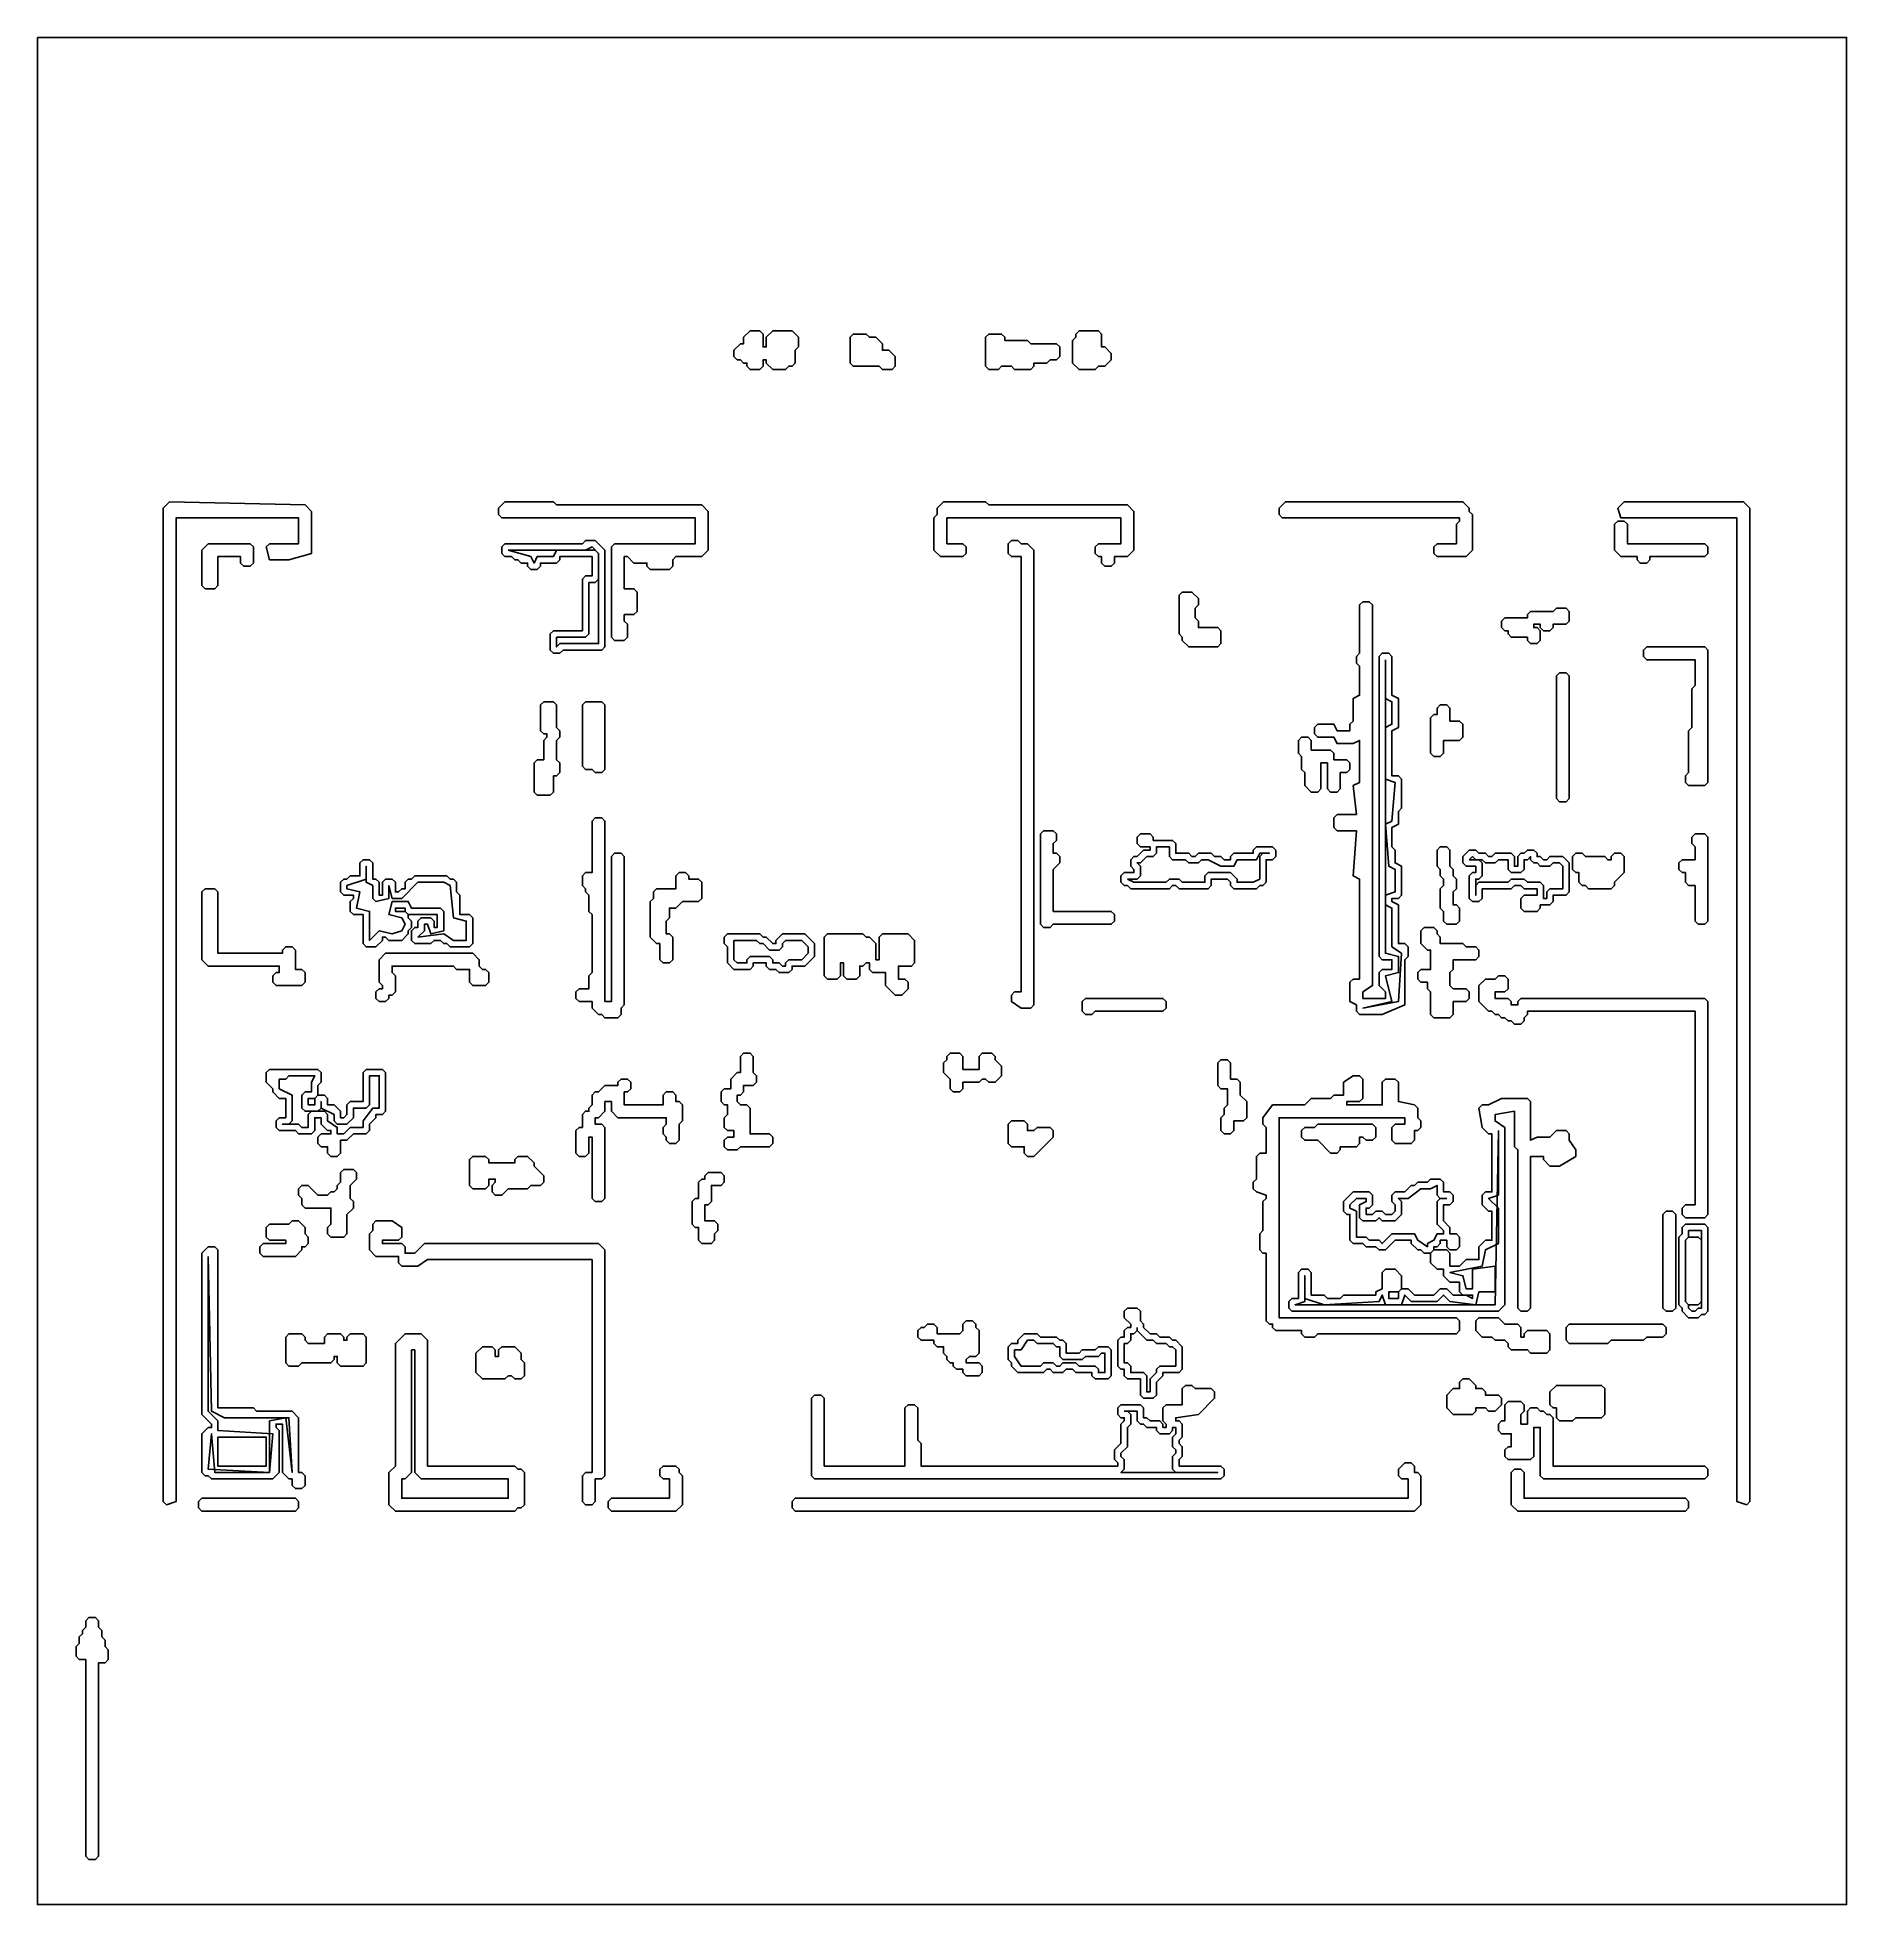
# Model space of a CAD drawing. Header units: metres. Extents: x 0 to 561, y 1 to 580.
import ezdxf

# ---------------------------------------------------------------- set-up
doc = ezdxf.new("R2010")
doc.units = ezdxf.units.M
doc.layers.add('A-FURN', color=2, linetype='Continuous')
doc.layers.add('A-WALL', color=1, linetype='Continuous')

msp = doc.modelspace()

# ---------------------------------------------------------------- linework, layer by layer
at = {"layer": 'A-FURN'}
for points in [[(146, 421), (153, 419), (154, 417), (155, 419), (160, 419), (161, 421), (173, 421), (174, 420), (174, 412), (173, 411), (171, 411), (171, 395), (170, 394), (161, 394), (161, 391), (162, 392), (174, 392), (174, 420), (172, 422), (170, 421), (146, 421)], [(418, 387), (418, 296), (422, 295), (422, 290), (418, 289), (420, 281), (411, 279), (422, 281), (423, 296), (420, 298), (420, 310), (418, 311), (418, 314), (421, 315), (421, 322), (419, 323), (418, 336), (420, 337), (421, 349), (418, 350), (418, 366), (420, 367), (420, 374), (418, 375), (418, 387)], [(338, 319), (340, 318), (350, 318), (351, 319), (354, 319), (355, 318), (362, 318), (362, 320), (363, 321), (370, 321), (372, 319), (372, 318), (377, 318), (379, 319), (379, 326), (380, 327), (382, 327), (379, 327), (378, 325), (372, 325), (371, 323), (367, 323), (363, 325), (361, 325), (360, 324), (357, 324), (356, 325), (352, 325), (351, 326), (351, 329), (347, 329), (347, 327), (346, 326), (344, 326), (342, 324), (341, 324), (342, 323), (342, 320), (341, 319), (338, 319)], [(444, 325), (447, 325), (448, 324), (448, 320), (447, 319), (446, 319), (446, 314), (446, 317), (447, 318), (456, 318), (457, 319), (461, 319), (462, 318), (466, 318), (467, 317), (467, 313), (468, 313), (468, 315), (469, 316), (473, 316), (473, 323), (472, 324), (470, 324), (469, 323), (466, 323), (465, 324), (464, 324), (463, 325), (463, 326), (462, 325), (461, 325), (461, 322), (460, 321), (457, 321), (456, 322), (456, 325), (453, 325), (452, 324), (449, 324), (448, 325), (446, 325), (445, 326), (444, 325)], [(96, 317), (96, 316), (100, 315), (99, 310), (103, 309), (103, 300), (106, 303), (110, 302), (113, 303), (114, 305), (113, 307), (109, 308), (110, 312), (115, 312), (116, 310), (125, 310), (126, 309), (126, 303), (122, 302), (121, 305), (120, 305), (120, 303), (118, 301), (126, 302), (129, 300), (133, 300), (133, 306), (129, 307), (128, 317), (126, 318), (118, 318), (113, 313), (110, 313), (109, 317), (109, 313), (105, 312), (104, 313), (104, 317), (102, 318), (102, 323), (102, 319), (96, 317)], [(216, 300), (216, 294), (217, 293), (220, 293), (220, 294), (221, 295), (227, 295), (228, 294), (228, 293), (230, 293), (231, 292), (232, 292), (232, 293), (233, 294), (237, 294), (239, 296), (239, 298), (237, 300), (232, 300), (231, 299), (231, 298), (230, 297), (227, 297), (225, 299), (224, 299), (223, 300), (216, 300)], [(75, 257), (75, 254), (79, 252), (79, 244), (78, 243), (76, 243), (81, 243), (82, 242), (84, 242), (84, 246), (85, 247), (89, 247), (90, 246), (90, 244), (93, 242), (93, 240), (95, 240), (97, 242), (101, 242), (101, 244), (104, 248), (106, 248), (106, 258), (103, 258), (103, 249), (102, 248), (98, 248), (98, 245), (96, 243), (93, 243), (92, 244), (92, 246), (88, 248), (88, 250), (88, 248), (87, 247), (83, 247), (82, 248), (82, 252), (83, 253), (85, 253), (85, 256), (86, 258), (78, 258), (77, 257), (75, 257)], [(453, 241), (453, 221), (450, 220), (453, 217), (453, 206), (449, 204), (448, 199), (438, 197), (442, 196), (443, 192), (445, 192), (445, 198), (452, 199), (452, 191), (447, 191), (446, 187), (438, 188), (436, 190), (434, 188), (426, 188), (424, 190), (423, 187), (418, 187), (417, 190), (416, 188), (399, 187), (393, 189), (393, 196), (393, 188), (390, 187), (452, 187), (453, 241)], [(437, 220), (435, 220), (434, 221), (434, 224), (432, 223), (429, 223), (425, 220), (422, 220), (423, 219), (423, 215), (421, 213), (417, 213), (416, 214), (415, 213), (411, 213), (410, 214), (410, 218), (412, 219), (412, 220), (409, 220), (407, 218), (407, 217), (409, 216), (409, 208), (412, 208), (413, 207), (416, 207), (417, 206), (420, 209), (427, 209), (428, 207), (431, 205), (431, 206), (433, 207), (434, 209), (436, 209), (436, 210), (434, 212), (434, 219), (435, 220), (437, 220)], [(516, 210), (512, 210), (512, 208), (511, 207), (511, 188), (512, 187), (512, 186), (513, 185), (514, 185), (515, 186), (516, 186), (516, 210)], [(512, 208), (515, 208), (516, 207), (516, 188), (515, 187), (512, 187), (511, 188), (511, 207), (512, 208)], [(53, 202), (53, 154), (56, 151), (56, 148), (73, 147), (72, 135), (55, 135), (54, 147), (53, 136), (72, 135), (72, 151), (77, 152), (79, 135), (78, 152), (58, 152), (54, 154), (53, 202)], [(341, 180), (341, 179), (340, 178), (339, 178), (339, 176), (338, 175), (337, 175), (337, 169), (338, 169), (339, 168), (339, 166), (343, 166), (344, 165), (344, 160), (345, 160), (345, 164), (347, 166), (347, 167), (348, 168), (353, 168), (353, 173), (352, 174), (351, 174), (350, 175), (347, 175), (346, 176), (344, 176), (341, 179), (341, 180)], [(303, 173), (303, 171), (305, 168), (311, 168), (312, 169), (315, 169), (316, 168), (317, 168), (318, 169), (322, 169), (323, 168), (328, 168), (329, 167), (329, 166), (331, 166), (331, 172), (330, 172), (329, 171), (325, 171), (324, 170), (318, 170), (317, 171), (317, 174), (316, 174), (315, 175), (310, 175), (309, 176), (307, 176), (305, 173), (303, 173)], [(337, 154), (338, 154), (339, 153), (339, 150), (338, 149), (338, 143), (336, 141), (336, 140), (337, 139), (337, 136), (336, 135), (366, 135), (353, 135), (352, 136), (352, 140), (353, 141), (353, 142), (352, 143), (352, 146), (353, 147), (353, 149), (352, 149), (352, 148), (351, 147), (348, 147), (347, 148), (347, 149), (344, 149), (343, 150), (342, 150), (341, 151), (341, 154), (337, 154)]]:
    msp.add_lwpolyline(points, dxfattribs=at)
at = {"layer": 'A-WALL'}
for points in [[(0, 580), (0, 1), (561, 1), (561, 580), (0, 580)], [(216, 483), (218, 485), (219, 485), (219, 487), (221, 489), (224, 489), (225, 488), (225, 484), (226, 484), (226, 487), (228, 489), (234, 489), (236, 487), (236, 484), (235, 483), (235, 479), (234, 478), (233, 478), (232, 477), (228, 477), (226, 479), (226, 480), (225, 480), (225, 478), (224, 477), (221, 477), (220, 478), (220, 479), (219, 479), (218, 480), (217, 480), (216, 481), (216, 483)], [(252, 487), (253, 488), (257, 488), (258, 487), (260, 487), (262, 485), (262, 483), (264, 483), (266, 481), (266, 478), (265, 477), (262, 477), (261, 478), (253, 478), (252, 479), (252, 487)], [(294, 487), (295, 488), (299, 488), (300, 487), (300, 486), (307, 486), (308, 485), (316, 485), (317, 484), (317, 481), (316, 480), (314, 480), (313, 479), (309, 479), (309, 478), (308, 477), (303, 477), (302, 478), (299, 478), (298, 477), (295, 477), (294, 478), (294, 487)], [(322, 488), (323, 489), (329, 489), (330, 488), (330, 484), (331, 484), (333, 482), (333, 480), (331, 478), (329, 478), (328, 477), (323, 477), (321, 479), (321, 486), (322, 487), (322, 488)], [(83, 435), (85, 433), (85, 420), (78, 418), (72, 418), (71, 422), (72, 423), (81, 423), (81, 431), (43, 431), (43, 126), (40, 125), (39, 126), (39, 434), (41, 436), (83, 435)], [(143, 434), (145, 436), (160, 436), (161, 435), (206, 435), (208, 433), (208, 421), (206, 419), (198, 419), (197, 418), (197, 416), (196, 415), (190, 415), (189, 416), (189, 417), (185, 417), (183, 419), (182, 419), (182, 409), (185, 409), (186, 408), (186, 402), (185, 401), (182, 401), (182, 399), (183, 398), (183, 394), (182, 393), (179, 393), (178, 394), (178, 422), (179, 423), (204, 423), (204, 431), (144, 431), (143, 432), (143, 434)], [(278, 431), (279, 432), (279, 434), (281, 436), (294, 436), (295, 435), (338, 435), (340, 433), (340, 421), (338, 419), (334, 419), (334, 417), (333, 416), (331, 416), (330, 417), (330, 419), (329, 419), (328, 420), (328, 422), (329, 423), (336, 423), (336, 431), (282, 431), (282, 423), (287, 423), (288, 422), (288, 420), (287, 419), (280, 419), (278, 421), (278, 431)], [(385, 434), (387, 436), (442, 436), (444, 434), (444, 433), (445, 432), (445, 421), (443, 419), (434, 419), (433, 420), (433, 422), (434, 423), (440, 423), (440, 429), (441, 430), (441, 431), (386, 431), (385, 432), (385, 434)], [(492, 436), (529, 436), (531, 434), (531, 126), (530, 125), (527, 126), (527, 431), (491, 431), (490, 434), (492, 436)], [(489, 429), (490, 430), (492, 430), (493, 429), (493, 423), (517, 423), (518, 422), (518, 420), (517, 419), (500, 419), (500, 418), (499, 417), (497, 417), (496, 418), (496, 419), (491, 419), (489, 421), (489, 429)], [(51, 410), (51, 421), (53, 423), (66, 423), (67, 422), (67, 417), (66, 416), (64, 416), (63, 417), (63, 419), (56, 419), (56, 410), (55, 409), (52, 409), (51, 410)], [(173, 424), (176, 421), (176, 391), (175, 390), (163, 390), (162, 389), (160, 389), (159, 390), (159, 395), (160, 396), (169, 396), (169, 412), (170, 413), (172, 413), (172, 419), (162, 419), (162, 418), (161, 417), (156, 417), (156, 416), (155, 415), (153, 415), (152, 416), (152, 417), (150, 417), (149, 418), (148, 418), (147, 419), (145, 419), (144, 420), (144, 422), (145, 423), (169, 423), (170, 424), (173, 424)], [(302, 424), (304, 424), (305, 423), (307, 423), (309, 421), (309, 280), (308, 279), (305, 279), (302, 281), (302, 283), (303, 284), (305, 284), (305, 419), (302, 419), (301, 420), (301, 423), (302, 424)], [(355, 408), (358, 408), (360, 406), (360, 404), (359, 403), (359, 400), (360, 399), (360, 397), (366, 397), (367, 396), (367, 392), (366, 391), (357, 391), (355, 393), (355, 394), (354, 395), (354, 407), (355, 408)], [(411, 405), (413, 405), (414, 404), (414, 286), (411, 284), (411, 282), (418, 282), (418, 284), (416, 286), (416, 290), (417, 291), (420, 291), (420, 294), (417, 294), (416, 295), (416, 388), (417, 389), (419, 389), (420, 388), (420, 376), (422, 375), (422, 366), (420, 365), (420, 351), (422, 351), (423, 350), (423, 341), (422, 340), (422, 336), (420, 335), (420, 329), (421, 328), (421, 324), (423, 323), (423, 314), (422, 313), (420, 313), (420, 312), (422, 311), (422, 299), (424, 299), (425, 298), (425, 295), (424, 294), (424, 280), (417, 277), (410, 277), (409, 278), (409, 280), (407, 281), (407, 287), (408, 288), (410, 288), (410, 319), (408, 320), (409, 334), (403, 334), (402, 335), (402, 338), (403, 339), (409, 339), (408, 348), (410, 349), (410, 362), (408, 361), (403, 361), (402, 363), (397, 363), (396, 364), (396, 366), (397, 367), (402, 367), (403, 365), (407, 365), (407, 367), (408, 368), (408, 375), (410, 376), (410, 385), (409, 386), (409, 388), (410, 389), (410, 404), (411, 405)], [(475, 402), (475, 399), (474, 398), (470, 398), (470, 397), (469, 396), (467, 396), (466, 397), (466, 398), (464, 398), (464, 397), (465, 397), (466, 396), (466, 393), (465, 392), (463, 392), (462, 393), (462, 394), (457, 394), (456, 395), (456, 396), (455, 396), (454, 397), (454, 399), (455, 400), (462, 400), (462, 401), (463, 402), (470, 402), (471, 403), (474, 403), (475, 402)], [(499, 391), (517, 391), (518, 390), (518, 349), (517, 348), (512, 348), (511, 349), (511, 351), (512, 352), (512, 365), (513, 366), (513, 378), (514, 379), (514, 387), (499, 387), (498, 388), (498, 390), (499, 391)], [(472, 383), (474, 383), (475, 382), (475, 344), (474, 343), (472, 343), (471, 344), (471, 382), (472, 383)], [(157, 374), (160, 374), (161, 373), (161, 366), (162, 365), (162, 363), (161, 362), (161, 356), (162, 355), (162, 352), (161, 351), (160, 351), (160, 346), (159, 345), (155, 345), (154, 346), (154, 355), (155, 356), (157, 356), (157, 362), (158, 363), (158, 364), (157, 364), (156, 365), (156, 373), (157, 374)], [(170, 374), (175, 374), (176, 373), (176, 353), (175, 352), (173, 352), (172, 353), (170, 353), (169, 354), (169, 373), (170, 374)], [(437, 373), (438, 372), (438, 368), (441, 368), (442, 367), (442, 363), (441, 362), (436, 362), (436, 358), (435, 357), (433, 357), (432, 358), (432, 369), (433, 370), (434, 370), (434, 372), (435, 373), (437, 373)], [(392, 363), (394, 363), (395, 362), (395, 359), (401, 359), (402, 358), (402, 356), (406, 356), (407, 355), (407, 353), (406, 352), (404, 352), (404, 347), (403, 346), (401, 346), (400, 347), (400, 355), (398, 355), (398, 347), (397, 346), (395, 346), (393, 348), (393, 352), (392, 353), (392, 357), (391, 358), (391, 362), (392, 363)], [(173, 338), (175, 338), (176, 337), (176, 281), (178, 281), (178, 326), (179, 327), (181, 327), (182, 326), (182, 280), (181, 279), (181, 277), (180, 276), (176, 276), (175, 277), (174, 277), (172, 279), (172, 281), (168, 281), (167, 282), (167, 284), (168, 285), (171, 285), (171, 289), (172, 290), (172, 308), (171, 309), (171, 314), (170, 315), (170, 316), (169, 317), (169, 320), (170, 321), (172, 321), (172, 337), (173, 338)], [(312, 334), (315, 334), (316, 333), (316, 331), (315, 330), (315, 327), (316, 327), (317, 326), (317, 324), (315, 322), (315, 309), (333, 309), (334, 308), (334, 306), (333, 305), (315, 305), (314, 304), (312, 304), (311, 305), (311, 333), (312, 334)], [(336, 318), (336, 320), (337, 321), (340, 321), (340, 322), (339, 323), (339, 325), (340, 326), (341, 326), (343, 328), (345, 328), (345, 329), (342, 329), (341, 330), (341, 332), (342, 333), (345, 333), (346, 332), (346, 331), (352, 331), (353, 330), (353, 327), (357, 327), (358, 326), (359, 326), (360, 327), (364, 327), (365, 326), (367, 326), (368, 325), (370, 325), (370, 326), (371, 327), (377, 327), (377, 328), (378, 329), (383, 329), (384, 328), (384, 326), (383, 325), (381, 325), (381, 318), (380, 317), (379, 317), (378, 316), (371, 316), (370, 317), (370, 318), (369, 319), (364, 319), (364, 317), (363, 316), (354, 316), (353, 317), (352, 317), (351, 316), (339, 316), (338, 317), (337, 317), (336, 318)], [(514, 333), (517, 333), (518, 332), (518, 306), (517, 305), (515, 305), (514, 306), (514, 317), (512, 317), (511, 318), (511, 321), (510, 321), (509, 322), (509, 324), (510, 325), (514, 325), (514, 329), (513, 330), (513, 332), (514, 333)], [(94, 318), (95, 319), (96, 319), (97, 320), (100, 320), (100, 324), (101, 325), (103, 325), (104, 324), (104, 319), (105, 319), (106, 318), (106, 314), (107, 314), (107, 318), (108, 319), (110, 319), (111, 318), (111, 315), (112, 315), (113, 316), (114, 316), (114, 318), (115, 319), (116, 319), (117, 320), (127, 320), (128, 319), (129, 319), (130, 318), (130, 315), (131, 314), (131, 308), (134, 308), (135, 307), (135, 299), (134, 298), (128, 298), (127, 299), (126, 299), (125, 300), (123, 300), (122, 299), (117, 299), (116, 300), (116, 303), (117, 304), (118, 304), (118, 306), (119, 307), (122, 307), (123, 306), (123, 304), (124, 304), (124, 308), (115, 308), (114, 309), (114, 310), (111, 310), (111, 309), (114, 309), (115, 308), (115, 307), (116, 306), (116, 304), (115, 303), (115, 302), (113, 300), (109, 300), (108, 301), (107, 301), (107, 300), (105, 298), (102, 298), (101, 299), (101, 308), (98, 308), (97, 309), (97, 312), (98, 313), (98, 314), (95, 314), (94, 315), (94, 318)], [(435, 329), (437, 329), (438, 328), (438, 323), (439, 322), (439, 320), (440, 319), (440, 316), (439, 315), (439, 311), (440, 311), (441, 310), (441, 306), (440, 305), (437, 305), (436, 306), (436, 309), (435, 310), (435, 316), (436, 317), (436, 319), (435, 320), (435, 322), (434, 323), (434, 328), (435, 329)], [(442, 326), (444, 328), (446, 328), (447, 327), (449, 327), (450, 326), (451, 326), (452, 327), (457, 327), (458, 326), (458, 323), (459, 323), (459, 326), (460, 327), (461, 327), (462, 328), (464, 328), (465, 327), (465, 326), (466, 326), (467, 325), (468, 325), (469, 326), (473, 326), (475, 324), (475, 315), (474, 314), (470, 314), (470, 312), (469, 311), (466, 311), (466, 310), (465, 309), (461, 309), (460, 310), (460, 313), (461, 314), (465, 314), (465, 316), (461, 316), (460, 317), (458, 317), (457, 316), (448, 316), (448, 313), (447, 312), (445, 312), (444, 313), (444, 320), (445, 321), (446, 321), (446, 323), (443, 323), (442, 324), (442, 326)], [(476, 326), (477, 327), (479, 327), (480, 326), (486, 326), (487, 325), (488, 325), (488, 326), (489, 327), (491, 327), (492, 326), (492, 321), (489, 318), (489, 317), (488, 316), (481, 316), (480, 317), (479, 317), (478, 318), (478, 321), (477, 321), (476, 322), (476, 326)], [(201, 321), (202, 320), (202, 319), (205, 319), (206, 318), (206, 313), (205, 312), (200, 312), (198, 310), (196, 310), (196, 307), (195, 306), (195, 302), (196, 302), (197, 301), (197, 294), (196, 293), (194, 293), (193, 294), (193, 299), (192, 299), (190, 301), (190, 312), (191, 313), (191, 315), (192, 316), (198, 316), (198, 320), (199, 321), (201, 321)], [(51, 315), (52, 316), (55, 316), (56, 315), (56, 296), (76, 296), (76, 297), (77, 298), (79, 298), (80, 297), (80, 291), (82, 291), (83, 290), (83, 287), (82, 286), (74, 286), (73, 287), (73, 289), (74, 290), (75, 290), (75, 292), (53, 292), (51, 294), (51, 315)], [(213, 301), (214, 302), (224, 302), (225, 301), (226, 301), (228, 299), (229, 299), (229, 300), (231, 302), (238, 302), (241, 299), (241, 295), (238, 292), (234, 292), (234, 291), (233, 290), (230, 290), (229, 291), (227, 291), (226, 292), (226, 293), (222, 293), (222, 292), (221, 291), (216, 291), (214, 293), (214, 298), (213, 299), (213, 301)], [(244, 301), (245, 302), (256, 302), (257, 301), (258, 301), (260, 299), (260, 294), (261, 294), (261, 301), (262, 302), (270, 302), (272, 300), (272, 293), (271, 292), (267, 292), (267, 288), (269, 288), (270, 287), (270, 285), (268, 283), (266, 283), (263, 286), (263, 290), (259, 290), (258, 291), (258, 293), (257, 293), (256, 292), (255, 292), (255, 289), (254, 288), (251, 288), (250, 289), (250, 293), (249, 293), (249, 289), (248, 288), (245, 288), (244, 289), (244, 301)], [(430, 304), (433, 304), (434, 303), (434, 302), (435, 301), (435, 299), (442, 299), (443, 298), (446, 298), (447, 297), (447, 295), (446, 294), (439, 294), (439, 291), (438, 290), (438, 286), (439, 285), (443, 285), (444, 284), (444, 282), (443, 281), (439, 281), (439, 277), (438, 276), (433, 276), (432, 277), (432, 284), (431, 285), (431, 287), (429, 287), (428, 288), (428, 290), (429, 291), (432, 291), (432, 297), (431, 297), (429, 299), (429, 303), (430, 304)], [(105, 282), (105, 284), (106, 285), (107, 285), (107, 286), (106, 287), (106, 294), (108, 296), (135, 296), (137, 294), (137, 292), (138, 291), (139, 291), (140, 290), (140, 287), (139, 286), (135, 286), (134, 287), (134, 291), (130, 291), (129, 292), (110, 292), (110, 290), (111, 289), (111, 284), (110, 283), (109, 283), (109, 282), (108, 281), (106, 281), (105, 282)], [(449, 288), (452, 288), (453, 289), (455, 289), (456, 288), (456, 285), (455, 284), (452, 284), (452, 282), (456, 282), (457, 281), (457, 280), (459, 280), (459, 281), (460, 282), (517, 282), (518, 281), (518, 215), (517, 214), (511, 214), (510, 215), (510, 217), (511, 218), (514, 218), (514, 278), (462, 278), (462, 277), (461, 276), (461, 275), (460, 274), (458, 274), (457, 275), (456, 275), (455, 276), (454, 276), (453, 277), (452, 277), (451, 278), (450, 278), (447, 281), (447, 286), (449, 288)], [(324, 281), (325, 282), (349, 282), (350, 281), (350, 279), (349, 278), (328, 278), (327, 277), (325, 277), (324, 278), (324, 281)], [(219, 265), (221, 265), (222, 264), (222, 259), (223, 258), (223, 256), (222, 255), (219, 255), (219, 253), (218, 252), (217, 252), (217, 250), (218, 249), (220, 249), (221, 248), (221, 240), (227, 240), (228, 239), (228, 237), (227, 236), (218, 236), (217, 235), (214, 235), (213, 236), (213, 238), (214, 239), (216, 239), (216, 241), (214, 241), (213, 242), (213, 245), (214, 246), (214, 249), (213, 249), (212, 250), (212, 253), (213, 254), (215, 254), (215, 257), (217, 259), (218, 259), (218, 264), (219, 265)], [(281, 262), (282, 263), (282, 264), (283, 265), (286, 265), (287, 264), (287, 260), (292, 260), (292, 264), (293, 265), (296, 265), (297, 264), (297, 263), (299, 261), (299, 258), (297, 256), (295, 256), (294, 257), (293, 257), (292, 256), (287, 256), (287, 254), (286, 253), (284, 253), (283, 254), (283, 257), (281, 259), (281, 262)], [(367, 263), (369, 263), (370, 262), (370, 257), (372, 257), (373, 256), (373, 252), (375, 250), (375, 245), (374, 244), (371, 244), (371, 241), (370, 240), (368, 240), (367, 241), (367, 245), (368, 246), (368, 248), (369, 249), (369, 254), (367, 254), (366, 255), (366, 262), (367, 263)], [(71, 259), (72, 260), (87, 260), (88, 259), (88, 256), (87, 255), (87, 252), (86, 251), (84, 251), (84, 249), (86, 249), (86, 251), (87, 252), (89, 252), (90, 251), (90, 249), (92, 249), (94, 247), (94, 245), (95, 245), (96, 246), (96, 249), (97, 250), (101, 250), (101, 259), (102, 260), (107, 260), (108, 259), (108, 247), (107, 246), (105, 246), (105, 245), (103, 243), (103, 241), (102, 240), (98, 240), (96, 238), (94, 238), (94, 234), (93, 233), (91, 233), (90, 234), (90, 236), (88, 236), (87, 237), (87, 239), (88, 240), (91, 240), (91, 241), (90, 241), (88, 243), (88, 245), (86, 245), (86, 241), (85, 240), (81, 240), (80, 241), (75, 241), (74, 242), (74, 244), (75, 245), (77, 245), (77, 251), (75, 251), (73, 253), (73, 254), (71, 256), (71, 259)], [(197, 253), (198, 252), (198, 250), (199, 250), (200, 249), (200, 244), (199, 243), (199, 238), (198, 237), (196, 237), (195, 238), (195, 239), (194, 240), (194, 242), (195, 243), (195, 245), (180, 245), (178, 247), (178, 250), (176, 250), (176, 247), (174, 245), (173, 245), (173, 243), (175, 243), (176, 242), (176, 220), (175, 219), (173, 219), (172, 220), (172, 239), (171, 239), (171, 234), (170, 233), (168, 233), (167, 234), (167, 241), (168, 242), (169, 242), (169, 246), (170, 247), (171, 247), (171, 248), (172, 249), (172, 252), (173, 253), (174, 253), (176, 255), (180, 255), (180, 256), (181, 257), (183, 257), (184, 256), (184, 254), (183, 253), (182, 253), (182, 249), (194, 249), (194, 252), (195, 253), (197, 253)], [(383, 249), (393, 249), (395, 251), (401, 251), (402, 252), (405, 252), (405, 256), (408, 258), (410, 258), (411, 257), (411, 251), (410, 250), (406, 250), (406, 249), (417, 249), (417, 256), (418, 257), (421, 257), (422, 256), (422, 250), (427, 249), (428, 248), (428, 245), (429, 244), (429, 242), (428, 241), (427, 241), (427, 238), (426, 237), (421, 237), (420, 238), (420, 242), (421, 243), (424, 243), (424, 245), (385, 245), (385, 183), (440, 183), (441, 182), (441, 179), (440, 178), (397, 178), (396, 177), (393, 177), (392, 178), (392, 179), (384, 179), (383, 180), (383, 181), (382, 181), (381, 182), (381, 203), (380, 203), (379, 204), (379, 209), (380, 210), (380, 219), (381, 220), (381, 221), (378, 222), (377, 223), (377, 225), (378, 226), (378, 233), (379, 234), (381, 234), (381, 242), (380, 243), (380, 245), (383, 249)], [(475, 240), (475, 238), (477, 235), (477, 233), (472, 230), (469, 230), (467, 232), (467, 233), (463, 233), (463, 186), (462, 185), (460, 185), (459, 186), (459, 235), (458, 236), (458, 247), (452, 246), (452, 244), (455, 242), (455, 187), (453, 185), (389, 185), (388, 186), (388, 188), (389, 189), (391, 189), (391, 197), (392, 198), (394, 198), (395, 197), (395, 190), (399, 190), (400, 189), (404, 189), (405, 190), (415, 190), (415, 191), (417, 192), (417, 197), (418, 198), (421, 198), (423, 196), (423, 192), (422, 191), (419, 191), (419, 189), (422, 189), (422, 191), (423, 192), (425, 192), (427, 190), (433, 190), (435, 192), (437, 192), (439, 190), (443, 190), (445, 189), (445, 190), (442, 190), (441, 191), (441, 194), (438, 194), (436, 196), (436, 198), (434, 198), (432, 200), (432, 203), (433, 204), (437, 204), (438, 203), (438, 199), (441, 199), (443, 201), (447, 201), (447, 205), (449, 207), (451, 207), (451, 216), (450, 216), (448, 218), (448, 221), (449, 222), (451, 222), (451, 240), (450, 240), (448, 242), (447, 248), (448, 249), (450, 249), (454, 251), (462, 251), (463, 250), (463, 238), (465, 239), (469, 239), (471, 241), (474, 241), (475, 240)], [(301, 243), (302, 244), (306, 244), (307, 243), (307, 241), (309, 241), (310, 242), (314, 242), (315, 241), (315, 239), (309, 233), (307, 233), (306, 234), (306, 236), (302, 236), (301, 237), (301, 243)], [(392, 241), (393, 242), (396, 242), (397, 243), (414, 243), (415, 242), (415, 239), (414, 238), (412, 238), (411, 239), (410, 239), (410, 237), (409, 236), (404, 236), (404, 235), (403, 234), (401, 234), (397, 238), (393, 238), (392, 239), (392, 241)], [(134, 232), (135, 233), (139, 233), (140, 232), (140, 231), (148, 231), (148, 232), (149, 233), (152, 233), (154, 231), (154, 230), (157, 227), (157, 225), (156, 224), (153, 224), (152, 223), (146, 223), (144, 221), (142, 221), (141, 222), (141, 224), (142, 225), (142, 226), (140, 226), (140, 224), (139, 223), (135, 223), (134, 224), (134, 232)], [(98, 229), (99, 228), (99, 226), (97, 224), (97, 220), (98, 219), (98, 217), (96, 215), (96, 209), (95, 208), (91, 208), (90, 209), (90, 211), (91, 212), (91, 217), (83, 217), (82, 218), (82, 220), (81, 221), (81, 223), (82, 224), (84, 224), (87, 221), (90, 221), (91, 222), (92, 222), (93, 223), (93, 224), (94, 225), (94, 228), (95, 229), (98, 229)], [(212, 228), (213, 227), (213, 225), (212, 224), (209, 224), (209, 219), (208, 218), (207, 218), (207, 213), (210, 213), (211, 212), (211, 210), (210, 209), (210, 207), (209, 206), (206, 206), (205, 207), (205, 211), (204, 211), (203, 212), (203, 219), (204, 220), (205, 220), (205, 225), (206, 226), (207, 226), (207, 227), (208, 228), (212, 228)], [(439, 221), (439, 219), (438, 218), (436, 218), (436, 213), (438, 211), (438, 209), (440, 209), (441, 208), (441, 205), (440, 204), (438, 204), (437, 205), (437, 207), (435, 207), (435, 206), (434, 205), (433, 205), (433, 204), (432, 203), (430, 203), (429, 204), (428, 204), (426, 206), (426, 207), (421, 207), (418, 204), (416, 204), (415, 205), (412, 205), (411, 206), (408, 206), (407, 207), (407, 215), (406, 215), (405, 216), (405, 219), (408, 222), (413, 222), (414, 221), (414, 218), (413, 217), (412, 217), (412, 215), (414, 215), (415, 216), (417, 216), (418, 215), (420, 215), (421, 216), (421, 218), (420, 219), (420, 221), (421, 222), (424, 222), (426, 224), (427, 224), (428, 225), (431, 225), (432, 226), (435, 226), (436, 225), (436, 222), (438, 222), (439, 221)], [(505, 216), (507, 216), (508, 215), (508, 186), (507, 185), (505, 185), (504, 186), (504, 215), (505, 216)], [(83, 211), (83, 209), (84, 208), (84, 206), (83, 205), (82, 205), (82, 204), (80, 202), (70, 202), (69, 203), (69, 205), (70, 206), (77, 206), (77, 207), (72, 207), (71, 208), (71, 211), (72, 212), (78, 212), (79, 213), (81, 213), (83, 211)], [(105, 213), (110, 213), (113, 211), (113, 208), (112, 207), (107, 207), (107, 206), (113, 206), (114, 205), (114, 203), (117, 203), (120, 206), (174, 206), (176, 204), (176, 134), (175, 133), (173, 133), (173, 126), (172, 125), (170, 125), (169, 126), (169, 134), (170, 135), (172, 135), (172, 201), (121, 201), (118, 199), (113, 199), (112, 200), (112, 202), (105, 202), (103, 204), (103, 209), (104, 210), (104, 212), (105, 213)], [(511, 212), (517, 212), (518, 211), (518, 185), (517, 184), (516, 184), (515, 183), (512, 183), (510, 185), (510, 186), (509, 187), (509, 208), (510, 209), (510, 211), (511, 212)], [(53, 205), (55, 205), (56, 204), (56, 155), (67, 155), (68, 154), (79, 154), (81, 152), (81, 135), (82, 135), (83, 134), (83, 131), (82, 130), (80, 130), (79, 131), (79, 133), (78, 133), (76, 135), (76, 150), (74, 150), (74, 149), (75, 148), (75, 135), (73, 133), (54, 133), (53, 134), (52, 134), (51, 135), (51, 147), (53, 149), (54, 149), (54, 150), (51, 153), (51, 203), (53, 205)], [(338, 186), (341, 186), (342, 185), (342, 182), (343, 181), (343, 180), (345, 178), (347, 178), (348, 177), (351, 177), (352, 176), (353, 176), (355, 174), (355, 167), (354, 166), (349, 166), (349, 165), (347, 163), (347, 159), (346, 158), (343, 158), (342, 159), (342, 164), (338, 164), (337, 165), (337, 167), (336, 167), (335, 168), (335, 176), (336, 177), (337, 177), (337, 179), (338, 180), (339, 180), (339, 181), (337, 183), (337, 185), (338, 186)], [(273, 179), (274, 180), (275, 180), (276, 181), (278, 181), (279, 180), (279, 178), (286, 178), (287, 179), (287, 181), (288, 182), (290, 182), (291, 181), (291, 180), (292, 179), (292, 172), (291, 171), (289, 171), (288, 170), (288, 169), (292, 169), (293, 168), (293, 166), (292, 165), (288, 165), (287, 166), (287, 167), (285, 167), (284, 168), (284, 169), (283, 169), (282, 170), (282, 171), (281, 172), (281, 174), (279, 174), (278, 175), (278, 176), (274, 176), (273, 177), (273, 179)], [(446, 182), (447, 183), (453, 183), (455, 181), (459, 181), (460, 180), (460, 177), (461, 177), (461, 178), (462, 179), (468, 179), (469, 178), (469, 173), (468, 172), (463, 172), (462, 173), (457, 173), (456, 174), (456, 175), (455, 176), (452, 176), (451, 177), (448, 177), (446, 179), (446, 182)], [(474, 176), (474, 180), (475, 181), (504, 181), (505, 180), (505, 178), (504, 177), (499, 177), (498, 176), (488, 176), (487, 175), (475, 175), (474, 176)], [(77, 177), (78, 178), (82, 178), (83, 177), (83, 176), (84, 175), (89, 175), (89, 177), (90, 178), (94, 178), (95, 177), (95, 176), (96, 176), (96, 177), (97, 178), (101, 178), (102, 177), (102, 169), (101, 168), (94, 168), (93, 169), (93, 171), (92, 171), (92, 170), (91, 169), (82, 169), (81, 168), (78, 168), (77, 169), (77, 177)], [(114, 178), (119, 178), (121, 176), (121, 137), (148, 137), (149, 136), (150, 136), (151, 135), (151, 125), (150, 124), (149, 124), (148, 123), (111, 123), (109, 125), (109, 135), (111, 137), (111, 175), (114, 178)], [(136, 172), (138, 174), (141, 174), (142, 173), (142, 171), (143, 171), (143, 173), (144, 174), (148, 174), (150, 172), (150, 170), (151, 169), (151, 165), (150, 164), (148, 164), (147, 165), (146, 165), (145, 164), (138, 164), (136, 166), (136, 172)], [(301, 174), (302, 175), (304, 175), (304, 176), (306, 178), (310, 178), (311, 177), (316, 177), (317, 176), (318, 176), (319, 175), (319, 172), (323, 172), (324, 173), (328, 173), (329, 174), (332, 174), (333, 173), (333, 165), (332, 164), (328, 164), (327, 165), (327, 166), (322, 166), (321, 167), (319, 167), (318, 166), (315, 166), (314, 167), (313, 167), (312, 166), (304, 166), (302, 168), (302, 169), (301, 170), (301, 174)], [(116, 173), (116, 135), (114, 133), (113, 133), (113, 127), (146, 127), (146, 133), (119, 133), (117, 135), (117, 173), (116, 173)], [(437, 159), (439, 161), (441, 161), (441, 163), (442, 164), (444, 164), (446, 162), (446, 161), (448, 161), (449, 160), (449, 159), (453, 159), (454, 158), (454, 156), (452, 154), (450, 154), (449, 155), (446, 155), (446, 154), (445, 153), (439, 153), (437, 155), (437, 159)], [(368, 136), (368, 134), (367, 133), (241, 133), (240, 134), (240, 158), (241, 159), (243, 159), (244, 158), (244, 137), (269, 137), (269, 155), (270, 156), (272, 156), (273, 155), (273, 145), (274, 144), (274, 137), (335, 137), (335, 138), (334, 139), (334, 142), (336, 144), (336, 150), (337, 151), (337, 152), (336, 152), (335, 153), (335, 155), (336, 156), (342, 156), (343, 155), (343, 152), (344, 152), (345, 151), (348, 151), (349, 150), (349, 149), (350, 149), (350, 150), (349, 151), (349, 155), (350, 156), (355, 156), (355, 161), (356, 162), (358, 162), (359, 161), (364, 161), (365, 160), (365, 158), (360, 153), (353, 152), (353, 151), (354, 151), (355, 150), (355, 146), (354, 145), (354, 144), (355, 143), (355, 140), (354, 139), (354, 137), (367, 137), (368, 136)], [(453, 150), (454, 151), (455, 151), (455, 156), (456, 157), (460, 157), (461, 156), (461, 154), (460, 153), (460, 150), (462, 150), (462, 154), (463, 155), (465, 155), (466, 154), (467, 154), (468, 153), (469, 153), (470, 152), (470, 137), (517, 137), (518, 136), (518, 134), (517, 133), (467, 133), (466, 134), (466, 149), (464, 149), (464, 140), (463, 139), (456, 139), (455, 140), (455, 142), (456, 143), (457, 143), (457, 147), (454, 147), (453, 148), (453, 150)], [(469, 160), (471, 162), (485, 162), (486, 161), (486, 153), (485, 152), (477, 152), (476, 151), (472, 151), (471, 152), (471, 155), (470, 155), (469, 156), (469, 160)], [(56, 146), (56, 137), (71, 137), (71, 146), (56, 146)], [(200, 134), (200, 125), (198, 123), (178, 123), (177, 124), (177, 126), (178, 127), (196, 127), (196, 133), (194, 133), (193, 134), (193, 136), (194, 137), (198, 137), (199, 136), (199, 135), (200, 134)], [(429, 134), (429, 125), (427, 123), (235, 123), (234, 124), (234, 126), (235, 127), (425, 127), (425, 133), (423, 133), (422, 134), (422, 136), (424, 138), (426, 138), (427, 137), (427, 135), (428, 135), (429, 134)], [(457, 135), (458, 136), (460, 136), (461, 135), (461, 127), (511, 127), (512, 126), (512, 124), (511, 123), (459, 123), (457, 125), (457, 135)], [(50, 126), (51, 127), (80, 127), (81, 126), (81, 124), (80, 123), (51, 123), (50, 124), (50, 126)], [(16, 90), (18, 90), (19, 89), (19, 87), (20, 86), (20, 84), (21, 83), (21, 81), (22, 80), (22, 77), (21, 76), (19, 76), (19, 16), (18, 15), (16, 15), (15, 16), (15, 77), (13, 77), (12, 78), (12, 81), (13, 82), (13, 84), (14, 85), (14, 86), (15, 87), (15, 89), (16, 90)]]:
    msp.add_lwpolyline(points, dxfattribs=at)

doc.saveas('drawing.dxf')
